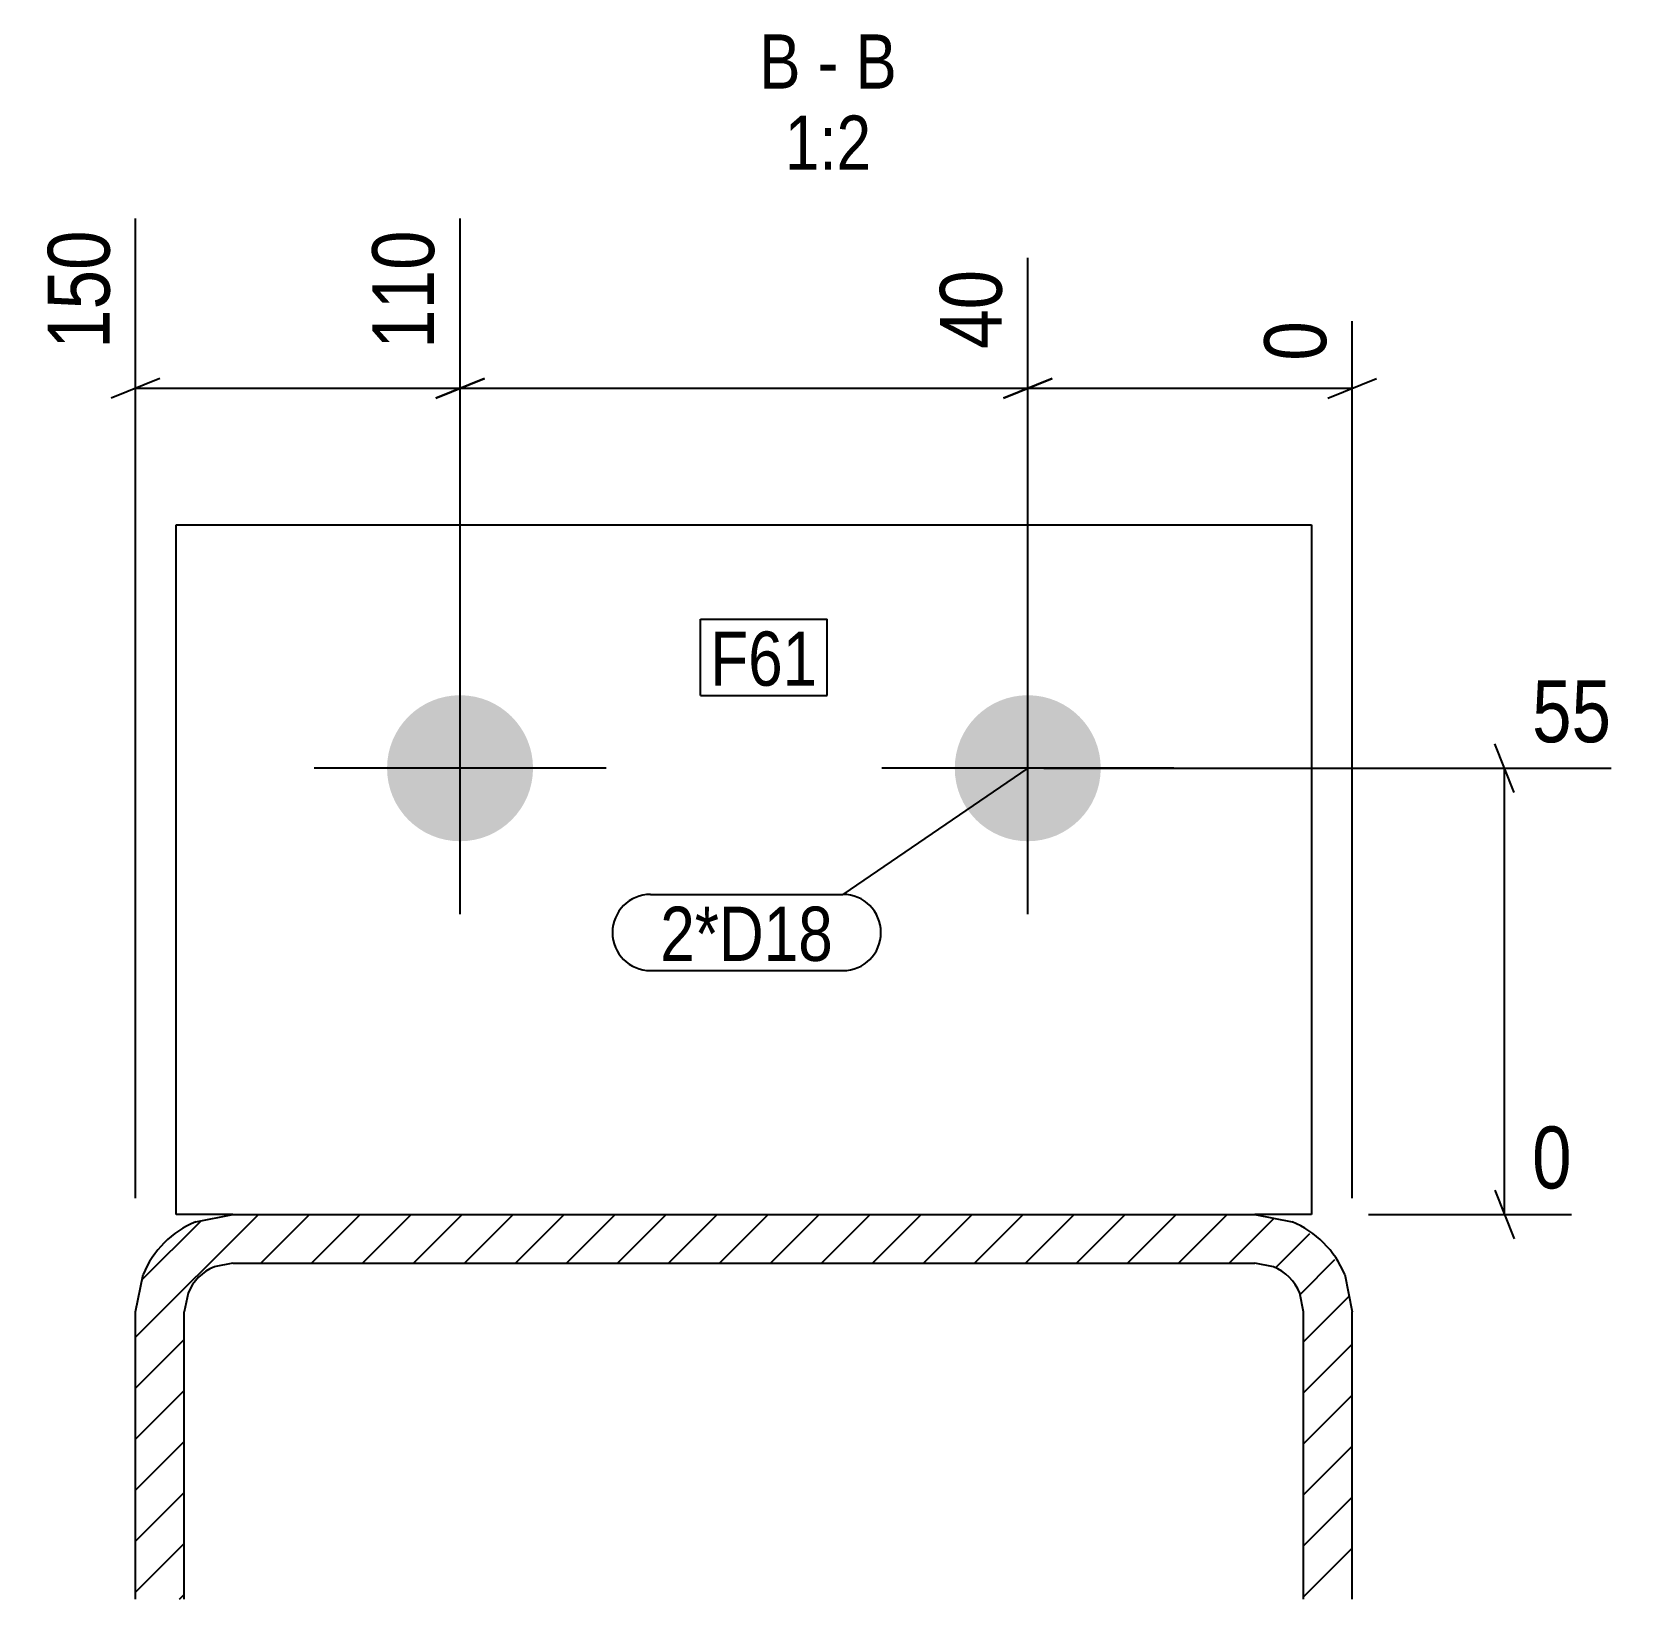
# Model space of a CAD drawing. Header units: millimetres. Extents: x 7 to 42212, y 5 to 1648.
# Drawn here: x 10166.8 to 10363.1, y 4.8 to 198 of the extents above; entities that cross this region are included whole.
import ezdxf

# ---------------------------------------------------------------- set-up
doc = ezdxf.new("R2010")
doc.units = ezdxf.units.MM
doc.linetypes.add('DXK_LINE_DOT2', pattern=[3.9198, 1.9599, -1.9599])
for name, color, linetype in [('MÅLSÆTNING', 7, 'Continuous'), ('STÅL', 7, 'Continuous'), ('TEKST', 7, 'Continuous')]:
    doc.layers.add(name, color=color, linetype=linetype)
doc.styles.add('Arial Narrow', font='ARIALN.TTF', dxfattribs={"height": 0.2})

msp = doc.modelspace()

# ---------------------------------------------------------------- hatches: boundary and pattern name
at = {"layer": 'STÅL', "linetype": 'Continuous'}
for points in [[(10210.61, 107.23, -1), (10228.61, 107.23, -1)], [(10280.61, 107.23, -1), (10298.61, 107.23, -1)]]:
    msp.add_hatch(color=96, dxfattribs=at).paths.add_polyline_path(points)
h = msp.add_hatch(dxfattribs=at)
h.set_pattern_fill('', scale=1.4, style=0, pattern_type=0)
h.set_pattern_definition([(45, (10329.611, 4.8), (-3.14309, 3.14309), [])])
h.paths.add_polyline_path([(10323.61, 4.8), (10329.61, 4.8), (10329.61, 40.23), (10328.7, 44.82), (10326.1, 48.72), (10322.2, 51.32), (10317.61, 52.23), (10191.61, 52.23), (10187.02, 51.32), (10183.13, 48.72), (10180.52, 44.82), (10179.61, 40.23), (10179.61, 4.8), (10185.61, 4.8), (10185.61, 40.23), (10186.07, 42.53), (10187.37, 44.47), (10189.31, 45.78), (10191.61, 46.23), (10317.61, 46.23), (10319.91, 45.78), (10321.85, 44.47), (10323.15, 42.53), (10323.61, 40.23)])

# ---------------------------------------------------------------- linework, layer by layer
at = {"layer": 'MÅLSÆTNING', "color": 7, "linetype": 'Continuous'}
for p, q in [((10179.61, 54.23), (10179.61, 175.01)), ((10219.61, 109.23), (10219.61, 175.01)), ((10219.61, 109.23), (10219.61, 175.01)), ((10289.61, 109.23), (10289.61, 170.13)), ((10289.61, 109.23), (10289.61, 170.13)), ((10329.61, 54.23), (10329.61, 162.34)), ((10182.61, 155.27), (10176.61, 152.87)), ((10222.61, 155.27), (10216.61, 152.87)), ((10216.61, 152.87), (10222.61, 155.27)), ((10286.61, 152.87), (10292.61, 155.27)), ((10292.61, 155.27), (10286.61, 152.87)), ((10326.61, 152.87), (10332.61, 155.27)), ((10179.61, 154.07), (10219.61, 154.07)), ((10219.61, 154.07), (10289.61, 154.07)), ((10289.61, 154.07), (10329.61, 154.07)), ((10349.6, 104.23), (10347.2, 110.23)), ((10291.61, 107.23), (10361.55, 107.23)), ((10348.4, 52.23), (10348.4, 107.23)), ((10347.2, 55.23), (10349.6, 49.23)), ((10331.61, 52.23), (10356.67, 52.23))]:
    msp.add_line(p, q, dxfattribs=at)
at = {"layer": 'STÅL', "color": 2, "linetype": 'Continuous'}
for p, q in [((10184.61, 52.23), (10184.61, 137.23)), ((10184.61, 137.23), (10324.61, 137.23)), ((10324.61, 137.23), (10324.61, 52.23)), ((10191.61, 52.23), (10184.61, 52.23)), ((10187.02, 51.32), (10191.61, 52.23)), ((10191.61, 52.23), (10317.61, 52.23)), ((10324.61, 52.23), (10317.61, 52.23)), ((10317.61, 52.23), (10322.2, 51.32)), ((10191.61, 46.23), (10189.31, 45.78)), ((10191.61, 46.23), (10317.61, 46.23)), ((10319.91, 45.78), (10317.61, 46.23)), ((10179.61, 40.23), (10180.52, 44.82)), ((10328.7, 44.82), (10329.61, 40.23)), ((10186.07, 42.53), (10185.61, 40.23)), ((10323.61, 40.23), (10323.15, 42.53)), ((10179.61, 4.8), (10179.61, 40.23)), ((10185.61, 4.8), (10185.61, 40.23)), ((10323.61, 4.8), (10323.61, 40.23)), ((10329.61, 4.8), (10329.61, 40.23))]:
    msp.add_line(p, q, dxfattribs=at)
at = {"layer": 'STÅL', "color": 96, "linetype": 'Continuous'}
for p, q in [((10219.61, 89.23), (10219.61, 125.23)), ((10289.61, 89.23), (10289.61, 125.23)), ((10237.61, 107.23), (10201.61, 107.23)), ((10307.61, 107.23), (10271.61, 107.23))]:
    msp.add_line(p, q, dxfattribs=at)
at = {"layer": 'STÅL', "color": 7, "linetype": 'DXK_LINE_DOT2'}
msp.add_line((10191.61, 52.23), (10317.61, 52.23), dxfattribs=at)
at = {"layer": 'STÅL', "color": 2, "linetype": 'Continuous'}
for centre, radius, start, end in [((10191.61, 40.23), 12, 112.5, 157.5), ((10317.61, 40.23), 12, 22.5, 67.5), ((10191.61, 40.23), 6, 112.5, 157.5), ((10317.61, 40.23), 6, 22.5, 67.5)]:
    msp.add_arc(centre, radius, start, end, dxfattribs=at)
at = {"layer": 'TEKST', "color": 7, "linetype": 'Continuous'}
for p, q in [((10249.26, 125.6), (10264.88, 125.6)), ((10249.26, 116.2), (10249.26, 125.6)), ((10264.88, 116.2), (10264.88, 125.6)), ((10249.26, 116.2), (10264.88, 116.2)), ((10289.61, 107.23), (10266.81, 91.68)), ((10243.1, 91.68), (10266.81, 91.68)), ((10243.1, 82.28), (10266.81, 82.28))]:
    msp.add_line(p, q, dxfattribs=at)
for centre, start, end in [((10243.1, 86.98), 90, 270), ((10266.81, 86.98), 270, 90)]:
    msp.add_arc(centre, 4.7, start, end, dxfattribs=at)

# ---------------------------------------------------------------- wipeouts: each hides what was drawn before it
at = {"color": 0, "linetype": 'Continuous'}
for points, layer in [([(10178.01, 175.15), (10166.81, 175.15), (10166.81, 157.33), (10178.01, 157.33)], 'MÅLSÆTNING'), ([(10218.01, 175.15), (10206.81, 175.15), (10206.81, 157.33), (10218.01, 157.33)], 'MÅLSÆTNING'), ([(10288.01, 170.28), (10276.81, 170.28), (10276.81, 157.33), (10288.01, 157.33)], 'MÅLSÆTNING'), ([(10261.61, 191.01), (10261.61, 198.01), (10256.49, 198.01), (10256.49, 191.01)], 'TEKST'), ([(10266.26, 191.01), (10266.26, 198.01), (10263.71, 198.01), (10263.71, 191.01)], 'TEKST'), ([(10273.47, 191.01), (10273.47, 198.01), (10268.36, 198.01), (10268.36, 191.01)], 'TEKST'), ([(10270.31, 181.01), (10270.31, 188.01), (10259.65, 188.01), (10259.65, 181.01)], 'TEKST')]:
    msp.add_wipeout(points, dxfattribs=at).dxf.layer = layer
at = {"color": 0}
for points in [[(10263.68, 117.4), (10263.68, 124.4), (10250.46, 124.4), (10250.46, 117.4)], [(10265.61, 83.48), (10265.61, 90.48), (10244.3, 90.48), (10244.3, 83.48)]]:
    msp.add_wipeout(points, dxfattribs=at).dxf.layer = 'TEKST'

# ---------------------------------------------------------------- next in the draw order: texts
at = {"layer": 'MÅLSÆTNING', "color": 3, "linetype": 'Continuous', "style": 'Arial Narrow'}
for s, p in [('150', (10176.41, 158.93)), ('110', (10216.41, 158.93)), ('40', (10286.41, 158.93))]:
    msp.add_text(s, height=7.635, rotation=90.0002, dxfattribs=at).set_placement(p)
at = {"layer": 'TEKST', "color": 3, "linetype": 'Continuous', "style": 'Arial Narrow'}
for s, height, p in [('B', 6.68, (10256.49, 191.01)), ('B', 6.68, (10268.36, 191.01)), ('-', 6.68, (10263.71, 191.01)), ('1:2', 6.681, (10259.65, 181.01))]:
    msp.add_text(s, height=height, dxfattribs=at).set_placement(p)

# ---------------------------------------------------------------- next in the draw order: wipeouts: each hides what was drawn before it
at = {"color": 0, "linetype": 'Continuous'}
for points in [[(10328.01, 163.94), (10316.81, 163.94), (10316.81, 155.87), (10328.01, 155.87)], [(10363.15, 108.83), (10363.15, 120.03), (10350.2, 120.03), (10350.2, 108.83)], [(10358.27, 53.83), (10358.27, 65.03), (10350.2, 65.03), (10350.2, 53.83)]]:
    msp.add_wipeout(points, dxfattribs=at).dxf.layer = 'MÅLSÆTNING'
at = {"color": 0}
for points in [[(10263.68, 117.4), (10263.68, 124.4), (10250.46, 124.4), (10250.46, 117.4)], [(10265.61, 83.48), (10265.61, 90.48), (10244.3, 90.48), (10244.3, 83.48)]]:
    msp.add_wipeout(points, dxfattribs=at).dxf.layer = 'TEKST'

# ---------------------------------------------------------------- next in the draw order: texts
at = {"layer": 'MÅLSÆTNING', "color": 3, "linetype": 'Continuous', "style": 'Arial Narrow'}
msp.add_text('0', height=7.64, rotation=90.0002, dxfattribs=at).set_placement((10326.41, 157.47))
for s, height, p in [('55', 7.635, (10351.8, 110.43)), ('0', 7.64, (10351.8, 55.43))]:
    msp.add_text(s, height=height, dxfattribs=at).set_placement(p)
at = {"layer": 'TEKST', "color": 3, "style": 'Arial Narrow'}
for s, p in [('F61', (10250.46, 117.4)), ('2*D18', (10244.3, 83.48))]:
    msp.add_text(s, height=6.681, dxfattribs=at).set_placement(p)

doc.saveas('drawing.dxf')
